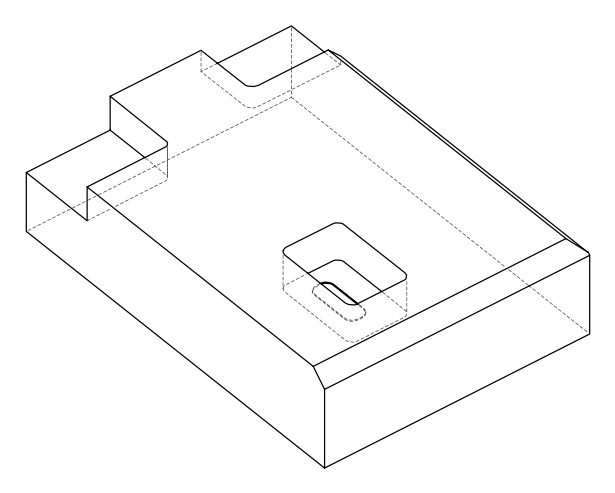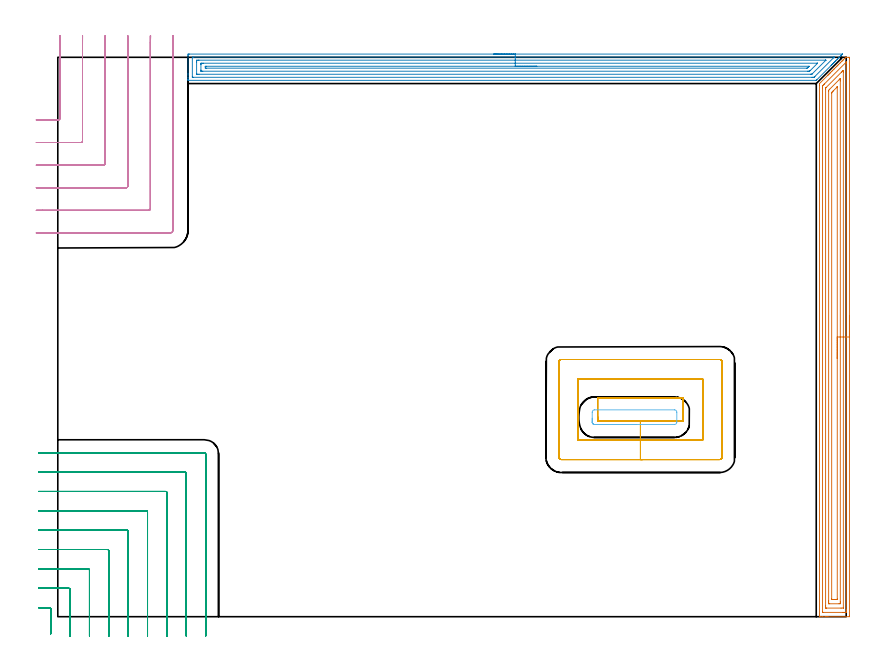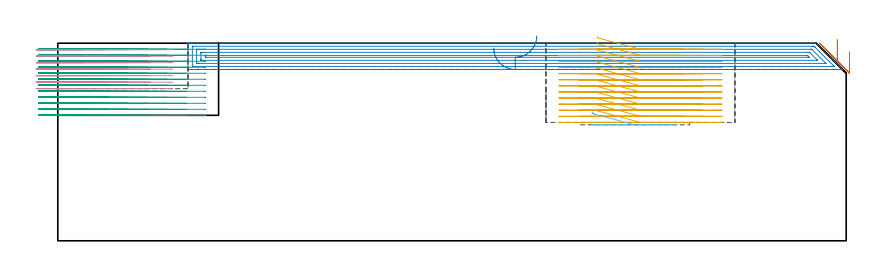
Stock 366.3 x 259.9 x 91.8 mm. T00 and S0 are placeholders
(PLAN: 6 operations, 3 tool changes, 69.8 min)
(1 AREA_MILL | FG_CHAMFER_SURFACE | UGT0205_001 | 10.5 min | 25106 mm3)
(2 AREA_MILL_1 | FG_CHAMFER_SURFACE_1 | UGT0205_001 | 12.13 min | 22519 mm3)
(3 MILL_CORNER_NOTCH_RECTANGULAR | CORNER_NOTCH_RECTANGULAR | NXT0201_011 | Follow Part, ap 3, ae 75% | 22.17 min | 205397 mm3)
(4 MILL_CORNER_NOTCH_RECTANGULAR_1 | CORNER_NOTCH_RECTANGULAR_1 | UGT0201_132 | Follow Part, ap 3.5, ae 75% | 9.59 min | 112308 mm3)
(5 MILL_RECTANGULAR_POCKET | POCKET_RECTANGULAR_STRAIGHT | NXT0201_011 | Follow Part, ap 3, ae 75% | 15.12 min | 187474 mm3)
(6 MILL_RECTANGULAR_POCKET_1 | POCKET_RECTANGULAR_STRAIGHT_1 | NXT0201_011 | Follow Part, ap 3, ae 75% | 0.28 min | 1013 mm3)
(TOOL UGT0205_001 | Chamfer Mill 20 x 3 x 45 deg. | D20 FL50 Z2)
(TOOL NXT0201_011 | ENDMILL 12mm [2P460-1200-NA 1630] | D12 FL38 Z6)
(TOOL UGT0201_132 | Carbide End Mill 14.0 | D14 FL30 Z4)
(OP 1 AREA_MILL)
G17 G21 G94 G90
T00 M6
G54
G17 G0 G90 X367.8 Y139.95 S1061 M3
G43 Z101.8 H0
Z87.9
G94 G1 Y139.912 Z87.028 F250.
Y139.798 Z86.163
Y139.609 Z85.312
Y139.347 Z84.48
Y139.013 Z83.674
Y138.61 Z82.9
Y138.141 Z82.164
Y137.61 Z81.472
Y137.021 Z80.829
Y136.378 Z80.239
Y135.686 Z79.708
Y134.95 Z79.24
Y134.176 Z78.837
Y133.37 Z78.503
Y132.538 Z78.241
Y131.686 Z78.052
Y130.822 Z77.938
Y129.95 Z77.9
Y0.6
X367.795 Y0.088 Z77.903
X367.792 Y0.01 Z77.906
X367.709 Y0. Z77.989
X357.783 Z87.911
X357.21 Z88.488
X356.907 Z88.79
X355.155 Z90.54
X354.161 Z91.538
X354.03 Y0.001 Z91.662
X353.991 Y0.002 Z91.701
X353.903 Y0.01 Z91.788
X353.9 Y0.154 Z91.8
Y246.811
X353.903 Y247.7 Z91.796
X353.905 Y247.703 Z91.795
X357.783 Y251.585 Z87.913
X357.916 Y251.717 Z87.781
X358.085 Y251.886 Z87.612
X358.221 Y252.023 Z87.474
X358.362 Y252.163 Z87.335
X358.516 Y252.317 Z87.182
X358.659 Y252.462 Z87.036
X358.809 Y252.609 Z86.889
X358.946 Y252.747 Z86.751
X359.098 Y252.9 Z86.597
X359.589 Y253.389 Z86.111
X359.85 Y253.65 Z85.849
X359.974 Y253.776 Z85.722
X360.32 Y254.12 Z85.38
X360.514 Y254.314 Z85.185
X360.741 Y254.542 Z84.957
X360.85 Y254.652 Z84.846
X361.288 Y255.088 Z84.411
X361.726 Y255.528 Z83.97
X362.033 Y255.833 Z83.666
X362.603 Y256.404 Z83.094
X362.815 Y256.615 Z82.885
X363.479 Y257.28 Z82.218
X363.647 Y257.447 Z82.053
X363.716 Y257.516 Z81.984
X364.355 Y258.156 Z81.342
X364.479 Y258.28 Z81.22
X364.608 Y258.408 Z81.092
X364.793 Y258.594 Z80.904
X364.904 Y258.705 Z80.793
X365.5 Y259.3 Z80.2
X365.669 Y259.471 Z80.028
X366.067 Y259.867 Z79.632
X366.095 Y259.895 Z79.604
X366.102 Y259.899 Z79.598
X366.107 Y259.9 Z79.592
X366.553 Z79.146
X367.422 Z78.273
X367.723 Y259.899 Z77.973
X367.791 Y259.897 Z77.905
X367.797 Y259.746 Z77.903
X367.8 Y259.553 Z77.9
Y129.95
X366.386 Z79.314
Y3.276
X366.385 Y2.548 Z79.315
X366.384 Y2.384 Z79.316
X366.379 Y2.029 Z79.321
X366.038 Y2.009 Z79.662
X365.669 Y2.003 Z80.031
X365.17 Y2. Z80.53
X364.793 Z80.907
X355.532 Z90.168
X355.375 Y2.003 Z90.325
X355.348 Y2.005 Z90.352
X355.325 Y2.009 Z90.375
X355.321 Y2.042 Z90.379
X355.317 Y2.219 Z90.383
X355.315 Y2.384 Z90.385
Y245.756
Y245.919
X355.32 Y246.642 Z90.38
X355.471 Y246.811 Z90.229
X355.75 Y247.097 Z89.95
X356.031 Y247.381 Z89.669
X356.19 Y247.541 Z89.51
X366.166 Y257.516 Z79.534
X366.232 Y257.58 Z79.468
X366.362 Y257.703 Z79.338
X366.375 Y257.714 Z79.325
X366.379 Y257.685 Z79.321
X366.383 Y257.516 Z79.317
X366.385 Y257.318 Z79.315
X366.386 Y129.95 Z79.314
X364.972 Z80.728
X364.971 Y4.168 Z80.729
X364.97 Y4.078 Z80.73
X364.968 Y4.033 Z80.732
X364.965 Y4.016 Z80.735
X364.952 Y4.007 Z80.748
X363.917 Y4. Z81.783
X357.071 Y4.001 Z88.629
X356.907 Y4.005 Z88.793
X356.748 Y4.01 Z88.952
X356.736 Y4.168 Z88.964
X356.733 Y4.346 Z88.967
X356.729 Y5.06 Z88.971
Y5.242
Y245.208
X356.73 Y245.391 Z88.97
X356.732 Y245.512 Z88.968
X356.735 Y245.605 Z88.965
X356.758 Y245.647 Z88.942
X356.907 Y245.805 Z88.793
X356.962 Y245.863 Z88.738
X364.155 Y253.055 Z81.545
X364.478 Y253.377 Z81.222
X364.793 Y253.687 Z80.907
X364.925 Y253.813 Z80.775
X364.965 Y253.791 Z80.735
X364.967 Y253.771 Z80.733
X364.971 Y253.055 Z80.729
Y252.874
X364.972 Y129.95 Z80.728
X363.557 Z82.143
Y6.845
X363.556 Y6.32 Z82.144
X363.554 Y6.143 Z82.146
X363.551 Y6.012 Z82.149
X362.994 Y6. Z82.706
X358.612 Z87.088
X358.247 Y6.007 Z87.453
X358.161 Y6.01 Z87.539
X358.15 Y6.062 Z87.55
X358.148 Y6.126 Z87.552
X358.144 Y6.477 Z87.556
X358.143 Y6.845 Z87.557
Y7.371
Y244.135
X358.145 Y244.398 Z87.555
X358.148 Y244.529 Z87.552
X358.15 Y244.589 Z87.55
X358.618 Y245.069 Z87.082
X363.036 Y249.487 Z82.664
X363.484 Y249.928 Z82.216
X363.516 Y249.956 Z82.184
X363.551 Y249.981 Z82.149
X363.553 Y249.939 Z82.147
X363.556 Y249.855 Z82.144
X363.557 Y249.487 Z82.143
Y248.961
Y129.95
X362.143 Z83.557
Y8.193
X362.141 Y8.085 Z83.559
X362.139 Y8.031 Z83.561
X362.137 Y8.012 Z83.563
X362.111 Y8.01 Z83.589
X361.903 Y8.003 Z83.797
X361.288 Y8. Z84.412
X361.029 Z84.671
X360.412 Z85.288
X360.153 Y8.001 Z85.547
X359.684 Y8.007 Z86.016
X359.575 Y8.01 Z86.125
X359.563 Y8.016 Z86.137
X359.561 Y8.035 Z86.139
X359.559 Y8.087 Z86.141
X359.557 Y8.191 Z86.143
Y243.243
X359.564 Y243.46 Z86.136
X359.571 Y243.561 Z86.129
X359.639 Y243.632 Z86.061
X359.833 Y243.832 Z85.867
X360.133 Y244.135 Z85.567
X360.274 Y244.276 Z85.426
X362.103 Y246.103 Z83.597
X362.118 Y246.116 Z83.582
X362.133 Y246.125 Z83.567
X362.136 Y246.126 Z83.564
X362.138 Y246.097 Z83.562
X362.143 Y245.941 Z83.557
Y129.95
Y129.078 Z83.595
Y128.213 Z83.709
Y127.362 Z83.898
Y126.53 Z84.16
Y125.724 Z84.494
Y124.95 Z84.897
Y124.214 Z85.365
Y123.522 Z85.896
Y122.879 Z86.486
Y122.29 Z87.129
Y121.758 Z87.821
Y121.29 Z88.557
Y120.887 Z89.331
Y120.553 Z90.137
Y120.291 Z90.969
Y120.102 Z91.82
Y119.988 Z92.685
Y119.95 Z93.557
G0 Z101.8
M5
M2
(OP 2 AREA_MILL_1)
G17 G21 G94 G90
T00 M6
G54
G17 G0 G90 X202.55 Y261.4 S1061 M3
G43 Z101.8 H0
Z89.6
G94 G1 X202.588 Z88.728 F250.
X202.702 Z87.864
X202.891 Z87.012
X203.153 Z86.18
X203.487 Z85.374
X203.89 Z84.6
X204.358 Z83.864
X204.89 Z83.172
X205.479 Z82.529
X206.122 Z81.94
X206.814 Z81.408
X207.55 Z80.94
X208.324 Z80.537
X209.13 Z80.203
X209.962 Z79.941
X210.813 Z79.752
X211.678 Z79.638
X212.55 Z79.6
X364.577 Y261.399 Z79.599
X364.583 Y261.395 Z79.603
X364.577 Y261.38 Z79.618
X364.506 Y261.306 Z79.693
X363.993 Y260.793 Z80.207
X363.767 Y260.565 Z80.431
X363.161 Y259.96 Z81.039
X363.088 Y259.887 Z81.112
X362.889 Y259.688 Z81.309
X362.328 Y259.127 Z81.872
X362.194 Y258.994 Z82.005
X362.012 Y258.81 Z82.186
X361.494 Y258.294 Z82.706
X361.301 Y258.1 Z82.898
X361.135 Y257.932 Z83.062
X360.972 Y257.771 Z83.227
X360.854 Y257.653 Z83.345
X360.696 Y257.494 Z83.501
X360.541 Y257.34 Z83.658
X360.408 Y257.207 Z83.791
X360.257 Y257.055 Z83.94
X360.11 Y256.909 Z84.089
X359.961 Y256.76 Z84.238
X359.818 Y256.616 Z84.379
X359.679 Y256.478 Z84.52
X359.514 Y256.313 Z84.685
X359.379 Y256.177 Z84.819
X359.248 Y256.047 Z84.951
X352.657 Y249.457 Z91.543
X352.417 Y249.219 Z91.779
X352.394 Y249.206 Z91.792
X352.367 Y249.2 Z91.8
X60.672
X60.51 Y249.202 Z91.788
X60.503 Y249.35 Z91.643
X60.5 Y249.505 Z91.494
Y249.798 Z91.201
Y250.474 Z90.521
Y251.689 Z89.308
Y252.229 Z88.766
Y260.734 Z80.263
X60.504 Y261.004 Z79.994
X60.51 Y261.392 Z79.605
X60.72 Y261.396 Z79.602
X61.119 Y261.4 Z79.6
X212.55
Y259.986 Z81.014
X360.551 Y259.985 Z81.015
X360.661 Y259.983 Z81.017
X360.714 Y259.98 Z81.02
X360.718 Y259.978 Z81.022
Y259.975 Z81.025
X360.643 Y259.895 Z81.105
X360.508 Y259.757 Z81.243
X360.408 Y259.657 Z81.343
X351.79 Y251.04 Z89.96
X351.474 Y250.725 Z90.275
X351.384 Y250.642 Z90.358
X351.36 Y250.622 Z90.378
X351.325 Y250.62 Z90.38
X350.58 Y250.615 Z90.385
X350.437 Y250.614 Z90.386
X62.905 Y250.615 Z90.385
X62.76 Y250.616 Z90.384
X62.55 Y250.621 Z90.379
X62.509 Y250.625 Z90.375
X62.505 Y250.654 Z90.346
X62.503 Y250.686 Z90.314
X62.5 Y250.871 Z90.129
X62.501 Y259.78 Z81.22
X62.505 Y259.886 Z81.114
X62.51 Y259.956 Z81.044
X62.515 Y259.979 Z81.021
X63.049 Y259.985 Z81.015
X212.55 Y259.986 Z81.014
Y258.572 Z82.428
X356.63 Y258.571 Z82.429
X356.703 Y258.57 Z82.43
X356.834 Y258.566 Z82.434
X356.851 Y258.565 Z82.435
X356.844 Y258.551 Z82.449
X356.834 Y258.535 Z82.465
X356.752 Y258.452 Z82.548
X356.672 Y258.371 Z82.629
X350.529 Y252.229 Z88.771
X350.357 Y252.066 Z88.934
X350.327 Y252.038 Z88.962
X350.23 Y252.034 Z88.966
X350.095 Y252.031 Z88.969
X349.89 Y252.029 Z88.971
X349.687
X65.586
X64.892 Y252.032 Z88.968
X64.692 Y252.036 Z88.964
X64.51 Y252.046 Z88.954
X64.505 Y252.229 Z88.771
X64.501 Y252.416 Z88.584
X64.5 Y257.682 Z83.318
X64.505 Y258.371 Z82.629
X64.507 Y258.553 Z82.447
X64.692 Y258.564 Z82.436
X65.383 Y258.57 Z82.43
X65.586 Y258.571 Z82.429
X212.55 Y258.572 Z82.428
Y257.157 Z83.843
X352.71
X352.871 Y257.155 Z83.845
X352.968 Y257.152 Z83.848
X352.987 Y257.15 Z83.85
X352.985 Y257.145 Z83.855
X352.962 Y257.116 Z83.884
X352.925 Y257.075 Z83.925
X349.687 Y253.836 Z87.164
X349.313 Y253.473 Z87.527
X349.272 Y253.45 Z87.55
X349.206 Y253.447 Z87.553
X349.069 Y253.445 Z87.555
X348.793 Y253.443 Z87.557
X348.451
X67.372
X67.029 Y253.444 Z87.556
X66.641 Y253.448 Z87.552
X66.569 Y253.45 Z87.55
X66.51 Y253.46 Z87.54
X66.507 Y253.557 Z87.443
X66.5 Y253.963 Z87.037
Y256.596 Z84.404
Y256.616 Z84.384
X66.507 Y257.045 Z83.955
X66.51 Y257.145 Z83.855
X66.638 Y257.15 Z83.85
X66.825 Y257.154 Z83.846
X67.372 Y257.157 Z83.843
X67.715
X212.55
Y255.743 Z85.257
X348.789
X349.128 Y255.739 Z85.261
X348.966 Y255.57 Z85.43
X348.793 Y255.393 Z85.607
X348.523 Y255.127 Z85.873
X348.251 Y254.861 Z86.139
X347.904 Y254.857 Z86.143
X69.164
X68.51 Y254.861 Z86.139
X68.505 Y255.504 Z85.496
X68.51 Y255.739 Z85.261
X69.155 Y255.743 Z85.257
X212.55
X213.422 Z85.295
X214.286 Z85.409
X215.138 Z85.598
X215.97 Z85.86
X216.776 Z86.194
X217.55 Z86.597
X218.286 Z87.065
X218.978 Z87.596
X219.621 Z88.186
X220.21 Z88.829
X220.741 Z89.521
X221.21 Z90.257
X221.613 Z91.031
X221.947 Z91.837
X222.209 Z92.669
X222.398 Z93.52
X222.512 Z94.385
X222.55 Z95.257
G0 Z101.8
M5
M2
(OP 3 MILL_CORNER_NOTCH_RECTANGULAR)
G17 G21 G94 G90
T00 M6
G54
G17 G0 G90 X-3.3 Y-8.011 S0 M3
G43 Z101.8 H1
Z89.008
G94 G1 Y-5.011 F250.
Y3.605 F500.
G3 X-3.895 Y4.2 R0.6
G1 X-6.
X-9. F250.
G0 Z101.8
X5.7 Y-9.
Z89.008
G1 Y-6.
Y12.605 F500.
G3 X5.105 Y13.2 R0.6
G1 X-6.
X-9. F250.
G0 Z101.8
X14.7 Y-9.
Z89.008
G1 Y-6.
Y21.605 F500.
G3 X14.105 Y22.2 R0.6
G1 X-6.
X-9. F250.
G0 Z101.8
X23.7 Y-9.
Z89.008
G1 Y-6.
Y30.604 F500.
G3 X23.104 Y31.2 R0.6
G1 X-6.
X-9. F250.
G0 Z101.8
X32.7 Y-9.
Z89.008
G1 Y-6.
Y39.604 F500.
G3 X32.104 Y40.2 R0.6
G1 X-6.
X-9. F250.
G0 Z101.8
X41.7 Y-9.
Z89.008
G1 Y-6.
Y48.604 F500.
G3 X41.104 Y49.2 R0.6
G1 X-6.
X-9. F250.
G0 Z101.8
X50.7 Y-9.
Z89.008
G1 Y-6.
Y57.604 F500.
G3 X50.104 Y58.2 R0.6
G1 X-6.
X-9. F250.
G0 Z101.8
X59.7 Y-9.
Z89.008
G1 Y-6.
Y66.604 F500.
G3 X59.104 Y67.2 R0.6
G1 X-6.
X-9. F250.
G0 Z101.8
X68.7 Y-9.
Z89.008
G1 Y-6.
Y75.603 F500.
G3 X68.103 Y76.2 R0.6
G1 X-6.
X-9. F250.
G0 Z101.8
X-3.3 Y-8.011
Z86.217
G1 Y-5.011
Y3.605 F500.
G3 X-3.895 Y4.2 R0.6
G1 X-6.
X-9. F250.
G0 Z101.8
X5.7 Y-9.
Z86.217
G1 Y-6.
Y12.605 F500.
G3 X5.105 Y13.2 R0.6
G1 X-6.
X-9. F250.
G0 Z101.8
X14.7 Y-9.
Z86.217
G1 Y-6.
Y21.605 F500.
G3 X14.105 Y22.2 R0.6
G1 X-6.
X-9. F250.
G0 Z101.8
X23.7 Y-9.
Z86.217
G1 Y-6.
Y30.604 F500.
G3 X23.104 Y31.2 R0.6
G1 X-6.
X-9. F250.
G0 Z101.8
X32.7 Y-9.
Z86.217
G1 Y-6.
Y39.604 F500.
G3 X32.104 Y40.2 R0.6
G1 X-6.
X-9. F250.
G0 Z101.8
X41.7 Y-9.
Z86.217
G1 Y-6.
Y48.604 F500.
G3 X41.104 Y49.2 R0.6
G1 X-6.
X-9. F250.
G0 Z101.8
X50.7 Y-9.
Z86.217
G1 Y-6.
Y57.604 F500.
G3 X50.104 Y58.2 R0.6
G1 X-6.
X-9. F250.
G0 Z101.8
X59.7 Y-9.
Z86.217
G1 Y-6.
Y66.604 F500.
G3 X59.104 Y67.2 R0.6
G1 X-6.
X-9. F250.
G0 Z101.8
X68.7 Y-9.
Z86.217
G1 Y-6.
Y75.603 F500.
G3 X68.103 Y76.2 R0.6
G1 X-6.
X-9. F250.
G0 Z101.8
X-3.3 Y-8.011
Z83.425
G1 Y-5.011
Y3.605 F500.
G3 X-3.895 Y4.2 R0.6
G1 X-6.
X-9. F250.
G0 Z101.8
X5.7 Y-9.
Z83.425
G1 Y-6.
Y12.605 F500.
G3 X5.105 Y13.2 R0.6
G1 X-6.
X-9. F250.
G0 Z101.8
X14.7 Y-9.
Z83.425
G1 Y-6.
Y21.605 F500.
G3 X14.105 Y22.2 R0.6
G1 X-6.
X-9. F250.
G0 Z101.8
X23.7 Y-9.
Z83.425
G1 Y-6.
Y30.604 F500.
G3 X23.104 Y31.2 R0.6
G1 X-6.
X-9. F250.
G0 Z101.8
X32.7 Y-9.
Z83.425
G1 Y-6.
Y39.604 F500.
G3 X32.104 Y40.2 R0.6
G1 X-6.
X-9. F250.
G0 Z101.8
X41.7 Y-9.
Z83.425
G1 Y-6.
Y48.604 F500.
G3 X41.104 Y49.2 R0.6
G1 X-6.
X-9. F250.
G0 Z101.8
X50.7 Y-9.
Z83.425
G1 Y-6.
Y57.604 F500.
G3 X50.104 Y58.2 R0.6
G1 X-6.
X-9. F250.
G0 Z101.8
X59.7 Y-9.
Z83.425
G1 Y-6.
Y66.604 F500.
G3 X59.104 Y67.2 R0.6
G1 X-6.
X-9. F250.
G0 Z101.8
X68.7 Y-9.
Z83.425
G1 Y-6.
Y75.603 F500.
G3 X68.103 Y76.2 R0.6
G1 X-6.
X-9. F250.
G0 Z101.8
X-3.3 Y-8.011
Z80.633
G1 Y-5.011
Y3.605 F500.
G3 X-3.895 Y4.2 R0.6
G1 X-6.
X-9. F250.
G0 Z101.8
X5.7 Y-9.
Z80.633
G1 Y-6.
Y12.605 F500.
G3 X5.105 Y13.2 R0.6
G1 X-6.
X-9. F250.
G0 Z101.8
X14.7 Y-9.
Z80.633
G1 Y-6.
Y21.605 F500.
G3 X14.105 Y22.2 R0.6
G1 X-6.
X-9. F250.
G0 Z101.8
X23.7 Y-9.
Z80.633
G1 Y-6.
Y30.604 F500.
G3 X23.104 Y31.2 R0.6
G1 X-6.
X-9. F250.
G0 Z101.8
X32.7 Y-9.
Z80.633
G1 Y-6.
Y39.604 F500.
G3 X32.104 Y40.2 R0.6
G1 X-6.
X-9. F250.
G0 Z101.8
X41.7 Y-9.
Z80.633
G1 Y-6.
Y48.604 F500.
G3 X41.104 Y49.2 R0.6
G1 X-6.
X-9. F250.
G0 Z101.8
X50.7 Y-9.
Z80.633
G1 Y-6.
Y57.604 F500.
G3 X50.104 Y58.2 R0.6
G1 X-6.
X-9. F250.
G0 Z101.8
X59.7 Y-9.
Z80.633
G1 Y-6.
Y66.604 F500.
G3 X59.104 Y67.2 R0.6
G1 X-6.
X-9. F250.
G0 Z101.8
X68.7 Y-9.
Z80.633
G1 Y-6.
Y75.603 F500.
G3 X68.103 Y76.2 R0.6
G1 X-6.
X-9. F250.
G0 Z101.8
X-3.3 Y-8.011
Z77.842
G1 Y-5.011
Y3.605 F500.
G3 X-3.895 Y4.2 R0.6
G1 X-6.
X-9. F250.
G0 Z101.8
X5.7 Y-9.
Z77.842
G1 Y-6.
Y12.605 F500.
G3 X5.105 Y13.2 R0.6
G1 X-6.
X-9. F250.
G0 Z101.8
X14.7 Y-9.
Z77.842
G1 Y-6.
Y21.605 F500.
G3 X14.105 Y22.2 R0.6
G1 X-6.
X-9. F250.
G0 Z101.8
X23.7 Y-9.
Z77.842
G1 Y-6.
Y30.604 F500.
G3 X23.104 Y31.2 R0.6
G1 X-6.
X-9. F250.
G0 Z101.8
X32.7 Y-9.
Z77.842
G1 Y-6.
Y39.604 F500.
G3 X32.104 Y40.2 R0.6
G1 X-6.
X-9. F250.
G0 Z101.8
X41.7 Y-9.
Z77.842
G1 Y-6.
Y48.604 F500.
G3 X41.104 Y49.2 R0.6
G1 X-6.
X-9. F250.
G0 Z101.8
X50.7 Y-9.
Z77.842
G1 Y-6.
Y57.604 F500.
G3 X50.104 Y58.2 R0.6
G1 X-6.
X-9. F250.
G0 Z101.8
X59.7 Y-9.
Z77.842
G1 Y-6.
Y66.604 F500.
G3 X59.104 Y67.2 R0.6
G1 X-6.
X-9. F250.
G0 Z101.8
X68.7 Y-9.
Z77.842
G1 Y-6.
Y75.603 F500.
G3 X68.103 Y76.2 R0.6
G1 X-6.
X-9. F250.
G0 Z101.8
X-3.3 Y-8.011
Z75.05
G1 Y-5.011
Y3.605 F500.
G3 X-3.895 Y4.2 R0.6
G1 X-6.
X-9. F250.
G0 Z101.8
X5.7 Y-9.
Z75.05
G1 Y-6.
Y12.605 F500.
G3 X5.105 Y13.2 R0.6
G1 X-6.
X-9. F250.
G0 Z101.8
X14.7 Y-9.
Z75.05
G1 Y-6.
Y21.605 F500.
G3 X14.105 Y22.2 R0.6
G1 X-6.
X-9. F250.
G0 Z101.8
X23.7 Y-9.
Z75.05
G1 Y-6.
Y30.604 F500.
G3 X23.104 Y31.2 R0.6
G1 X-6.
X-9. F250.
G0 Z101.8
X32.7 Y-9.
Z75.05
G1 Y-6.
Y39.604 F500.
G3 X32.104 Y40.2 R0.6
G1 X-6.
X-9. F250.
G0 Z101.8
X41.7 Y-9.
Z75.05
G1 Y-6.
Y48.604 F500.
G3 X41.104 Y49.2 R0.6
G1 X-6.
X-9. F250.
G0 Z101.8
X50.7 Y-9.
Z75.05
G1 Y-6.
Y57.604 F500.
G3 X50.104 Y58.2 R0.6
G1 X-6.
X-9. F250.
G0 Z101.8
X59.7 Y-9.
Z75.05
G1 Y-6.
Y66.604 F500.
G3 X59.104 Y67.2 R0.6
G1 X-6.
X-9. F250.
G0 Z101.8
X68.7 Y-9.
Z75.05
G1 Y-6.
Y75.603 F500.
G3 X68.103 Y76.2 R0.6
G1 X-6.
X-9. F250.
G0 Z101.8
X-3.3 Y-8.011
Z72.258
G1 Y-5.011
Y3.605 F500.
G3 X-3.895 Y4.2 R0.6
G1 X-6.
X-9. F250.
G0 Z101.8
X5.7 Y-9.
Z72.258
G1 Y-6.
Y12.605 F500.
G3 X5.105 Y13.2 R0.6
G1 X-6.
X-9. F250.
G0 Z101.8
X14.7 Y-9.
Z72.258
G1 Y-6.
Y21.605 F500.
G3 X14.105 Y22.2 R0.6
G1 X-6.
X-9. F250.
G0 Z101.8
X23.7 Y-9.
Z72.258
G1 Y-6.
Y30.604 F500.
G3 X23.104 Y31.2 R0.6
G1 X-6.
X-9. F250.
G0 Z101.8
X32.7 Y-9.
Z72.258
G1 Y-6.
Y39.604 F500.
G3 X32.104 Y40.2 R0.6
G1 X-6.
X-9. F250.
G0 Z101.8
X41.7 Y-9.
Z72.258
G1 Y-6.
Y48.604 F500.
G3 X41.104 Y49.2 R0.6
G1 X-6.
X-9. F250.
G0 Z101.8
X50.7 Y-9.
Z72.258
G1 Y-6.
Y57.604 F500.
G3 X50.104 Y58.2 R0.6
G1 X-6.
X-9. F250.
G0 Z101.8
X59.7 Y-9.
Z72.258
G1 Y-6.
Y66.604 F500.
G3 X59.104 Y67.2 R0.6
G1 X-6.
X-9. F250.
G0 Z101.8
X68.7 Y-9.
Z72.258
G1 Y-6.
Y75.603 F500.
G3 X68.103 Y76.2 R0.6
G1 X-6.
X-9. F250.
G0 Z101.8
X-3.3 Y-8.011
Z69.467
G1 Y-5.011
Y3.605 F500.
G3 X-3.895 Y4.2 R0.6
G1 X-6.
X-9. F250.
G0 Z101.8
X5.7 Y-9.
Z69.467
G1 Y-6.
Y12.605 F500.
G3 X5.105 Y13.2 R0.6
G1 X-6.
X-9. F250.
G0 Z101.8
X14.7 Y-9.
Z69.467
G1 Y-6.
Y21.605 F500.
G3 X14.105 Y22.2 R0.6
G1 X-6.
X-9. F250.
G0 Z101.8
X23.7 Y-9.
Z69.467
G1 Y-6.
Y30.604 F500.
G3 X23.104 Y31.2 R0.6
G1 X-6.
X-9. F250.
G0 Z101.8
X32.7 Y-9.
Z69.467
G1 Y-6.
Y39.604 F500.
G3 X32.104 Y40.2 R0.6
G1 X-6.
X-9. F250.
G0 Z101.8
X41.7 Y-9.
Z69.467
G1 Y-6.
Y48.604 F500.
G3 X41.104 Y49.2 R0.6
G1 X-6.
X-9. F250.
G0 Z101.8
X50.7 Y-9.
Z69.467
G1 Y-6.
Y57.604 F500.
G3 X50.104 Y58.2 R0.6
G1 X-6.
X-9. F250.
G0 Z101.8
X59.7 Y-9.
Z69.467
G1 Y-6.
Y66.604 F500.
G3 X59.104 Y67.2 R0.6
G1 X-6.
X-9. F250.
G0 Z101.8
X68.7 Y-9.
Z69.467
G1 Y-6.
Y75.603 F500.
G3 X68.103 Y76.2 R0.6
G1 X-6.
X-9. F250.
G0 Z101.8
X-3.3 Y-8.011
Z66.675
G1 Y-5.011
Y3.605 F500.
G3 X-3.895 Y4.2 R0.6
G1 X-6.
X-9. F250.
G0 Z101.8
X5.7 Y-9.
Z66.675
G1 Y-6.
Y12.605 F500.
G3 X5.105 Y13.2 R0.6
G1 X-6.
X-9. F250.
G0 Z101.8
X14.7 Y-9.
Z66.675
G1 Y-6.
Y21.605 F500.
G3 X14.105 Y22.2 R0.6
G1 X-6.
X-9. F250.
G0 Z101.8
X23.7 Y-9.
Z66.675
G1 Y-6.
Y30.604 F500.
G3 X23.104 Y31.2 R0.6
G1 X-6.
X-9. F250.
G0 Z101.8
X32.7 Y-9.
Z66.675
G1 Y-6.
Y39.604 F500.
G3 X32.104 Y40.2 R0.6
G1 X-6.
X-9. F250.
G0 Z101.8
X41.7 Y-9.
Z66.675
G1 Y-6.
Y48.604 F500.
G3 X41.104 Y49.2 R0.6
G1 X-6.
X-9. F250.
G0 Z101.8
X50.7 Y-9.
Z66.675
G1 Y-6.
Y57.604 F500.
G3 X50.104 Y58.2 R0.6
G1 X-6.
X-9. F250.
G0 Z101.8
X59.7 Y-9.
Z66.675
G1 Y-6.
Y66.604 F500.
G3 X59.104 Y67.2 R0.6
G1 X-6.
X-9. F250.
G0 Z101.8
X68.7 Y-9.
Z66.675
G1 Y-6.
Y75.603 F500.
G3 X68.103 Y76.2 R0.6
G1 X-6.
X-9. F250.
G0 Z101.8
X-3.3 Y-8.011
Z63.883
G1 Y-5.011
Y3.605 F500.
G3 X-3.895 Y4.2 R0.6
G1 X-6.
X-9. F250.
G0 Z101.8
X5.7 Y-9.
Z63.883
G1 Y-6.
Y12.605 F500.
G3 X5.105 Y13.2 R0.6
G1 X-6.
X-9. F250.
G0 Z101.8
X14.7 Y-9.
Z63.883
G1 Y-6.
Y21.605 F500.
G3 X14.105 Y22.2 R0.6
G1 X-6.
X-9. F250.
G0 Z101.8
X23.7 Y-9.
Z63.883
G1 Y-6.
Y30.604 F500.
G3 X23.104 Y31.2 R0.6
G1 X-6.
X-9. F250.
G0 Z101.8
X32.7 Y-9.
Z63.883
G1 Y-6.
Y39.604 F500.
G3 X32.104 Y40.2 R0.6
G1 X-6.
X-9. F250.
G0 Z101.8
X41.7 Y-9.
Z63.883
G1 Y-6.
Y48.604 F500.
G3 X41.104 Y49.2 R0.6
G1 X-6.
X-9. F250.
G0 Z101.8
X50.7 Y-9.
Z63.883
G1 Y-6.
Y57.604 F500.
G3 X50.104 Y58.2 R0.6
G1 X-6.
X-9. F250.
G0 Z101.8
X59.7 Y-9.
Z63.883
G1 Y-6.
Y66.604 F500.
G3 X59.104 Y67.2 R0.6
G1 X-6.
X-9. F250.
G0 Z101.8
X68.7 Y-9.
Z63.883
G1 Y-6.
Y75.603 F500.
G3 X68.103 Y76.2 R0.6
G1 X-6.
X-9. F250.
G0 Z101.8
X-3.3 Y-8.011
Z61.092
G1 Y-5.011
Y3.605 F500.
G3 X-3.895 Y4.2 R0.6
G1 X-6.
X-9. F250.
G0 Z101.8
X5.7 Y-9.
Z61.092
G1 Y-6.
Y12.605 F500.
G3 X5.105 Y13.2 R0.6
G1 X-6.
X-9. F250.
G0 Z101.8
X14.7 Y-9.
Z61.092
G1 Y-6.
Y21.605 F500.
G3 X14.105 Y22.2 R0.6
G1 X-6.
X-9. F250.
G0 Z101.8
X23.7 Y-9.
Z61.092
G1 Y-6.
Y30.604 F500.
G3 X23.104 Y31.2 R0.6
G1 X-6.
X-9. F250.
G0 Z101.8
X32.7 Y-9.
Z61.092
G1 Y-6.
Y39.604 F500.
G3 X32.104 Y40.2 R0.6
G1 X-6.
X-9. F250.
G0 Z101.8
X41.7 Y-9.
Z61.092
G1 Y-6.
Y48.604 F500.
G3 X41.104 Y49.2 R0.6
G1 X-6.
X-9. F250.
G0 Z101.8
X50.7 Y-9.
Z61.092
G1 Y-6.
Y57.604 F500.
G3 X50.104 Y58.2 R0.6
G1 X-6.
X-9. F250.
G0 Z101.8
X59.7 Y-9.
Z61.092
G1 Y-6.
Y66.604 F500.
G3 X59.104 Y67.2 R0.6
G1 X-6.
X-9. F250.
G0 Z101.8
X68.7 Y-9.
Z61.092
G1 Y-6.
Y75.603 F500.
G3 X68.103 Y76.2 R0.6
G1 X-6.
X-9. F250.
G0 Z101.8
X-3.3 Y-8.011
Z58.3
G1 Y-5.011
Y3.605 F500.
G3 X-3.895 Y4.2 R0.6
G1 X-6.
X-9. F250.
G0 Z101.8
X5.7 Y-9.
Z58.3
G1 Y-6.
Y12.605 F500.
G3 X5.105 Y13.2 R0.6
G1 X-6.
X-9. F250.
G0 Z101.8
X14.7 Y-9.
Z58.3
G1 Y-6.
Y21.605 F500.
G3 X14.105 Y22.2 R0.6
G1 X-6.
X-9. F250.
G0 Z101.8
X23.7 Y-9.
Z58.3
G1 Y-6.
Y30.604 F500.
G3 X23.104 Y31.2 R0.6
G1 X-6.
X-9. F250.
G0 Z101.8
X32.7 Y-9.
Z58.3
G1 Y-6.
Y39.604 F500.
G3 X32.104 Y40.2 R0.6
G1 X-6.
X-9. F250.
G0 Z101.8
X41.7 Y-9.
Z58.3
G1 Y-6.
Y48.604 F500.
G3 X41.104 Y49.2 R0.6
G1 X-6.
X-9. F250.
G0 Z101.8
X50.7 Y-9.
Z58.3
G1 Y-6.
Y57.604 F500.
G3 X50.104 Y58.2 R0.6
G1 X-6.
X-9. F250.
G0 Z101.8
X59.7 Y-9.
Z58.3
G1 Y-6.
Y66.604 F500.
G3 X59.104 Y67.2 R0.6
G1 X-6.
X-9. F250.
G0 Z101.8
X68.7 Y-9.
Z58.3
G1 Y-6.
Y75.603 F500.
G3 X68.103 Y76.2 R0.6
G1 X-6.
X-9. F250.
G0 Z101.8
M5
M2
(OP 4 MILL_CORNER_NOTCH_RECTANGULAR_1)
G17 G21 G94 G90
T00 M6
G54
G17 G0 G90 X-10. Y230.8 S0 M3
G43 Z101.8 H0
Z88.786
G94 G1 X-7. F250.
X0.305 F500.
G3 X1. Y231.495 R0.7
G1 Y266.234
G2 X1.004 Y266.9 R52.5
G1 X1.042 Y269.9 F250.
G0 Z101.8
X-10. Y220.3
Z88.786
G1 X-7.
X10.805 F500.
G3 X11.5 Y220.995 R0.7
G1 Y266.234
G2 X11.505 Y266.9 R42.
G1 X11.553 Y269.9 F250.
G0 Z101.8
X-10. Y209.8
Z88.786
G1 X-7.
X21.304 F500.
G3 X22. Y210.496 R0.7
G1 Y266.234
G2 X22.007 Y266.9 R31.5
G1 X22.07 Y269.899 F250.
G0 Z101.8
X-10. Y199.3
Z88.786
G1 X-7.
X31.804 F500.
G3 X32.5 Y199.996 R0.7
G1 Y266.234
G2 X32.511 Y266.9 R21.
G1 X32.606 Y269.898 F250.
G0 Z101.8
X-10. Y188.8
Z88.786
G1 X-7.
X42.304 F500.
G3 X43. Y189.496 R0.7
G1 Y266.234
G2 X43.021 Y266.9 R10.5
G1 X43.211 Y269.894 F250.
G0 Z101.8
X-10. Y178.3
Z88.786
G1 X-7.
X52.2 F500.
G3 X53.5 Y179.6 R1.3
G1 Y266.234
Y269.234 F250.
G0 Z101.8
X-10. Y230.8
Z85.771
G1 X-7.
X0.305 F500.
G3 X1. Y231.495 R0.7
G1 Y266.9
X1.001 Y269.9 F250.
G0 Z101.8
X-10. Y220.3
Z85.771
G1 X-7.
X10.805 F500.
G3 X11.5 Y220.995 R0.7
G1 Y231.495
Y266.9
X11.501 Y269.9 F250.
G0 Z101.8
X-10. Y209.8
Z85.771
G1 X-7.
X21.304 F500.
G3 X22. Y210.496 R0.7
G1 Y220.995
Y266.9
X22.002 Y269.9 F250.
G0 Z101.8
X-10. Y199.3
Z85.771
G1 X-7.
X31.804 F500.
G3 X32.5 Y199.996 R0.7
G1 Y210.496
Y266.9
X32.503 Y269.9 F250.
G0 Z101.8
X-10. Y188.8
Z85.771
G1 X-7.
X42.304 F500.
G3 X43. Y189.496 R0.7
G1 Y199.996
Y266.9
X43.006 Y269.9 F250.
G0 Z101.8
X-10. Y178.3
Z85.771
G1 X-7.
X52.2 F500.
G3 X53.5 Y179.6 R1.3
G1 Y266.879
Y269.879 F250.
G0 Z101.8
X-10. Y230.8
Z82.757
G1 X-7.
X0.305 F500.
G3 X1. Y231.495 R0.7
G1 Y266.9
Y269.9 F250.
G0 Z101.8
X-10. Y220.3
Z82.757
G1 X-7.
X10.805 F500.
G3 X11.5 Y220.995 R0.7
G1 Y266.9
Y269.9 F250.
G0 Z101.8
X-10. Y209.8
Z82.757
G1 X-7.
X21.304 F500.
G3 X22. Y210.496 R0.7
G1 Y266.9
Y269.9 F250.
G0 Z101.8
X-10. Y199.3
Z82.757
G1 X-7.
X31.804 F500.
G3 X32.5 Y199.996 R0.7
G1 Y266.9
Y269.9 F250.
G0 Z101.8
X-10. Y188.8
Z82.757
G1 X-7.
X42.304 F500.
G3 X43. Y189.496 R0.7
G1 Y266.9
Y269.9 F250.
G0 Z101.8
X-10. Y178.3
Z82.757
G1 X-7.
X52.2 F500.
G3 X53.5 Y179.6 R1.3
G1 Y266.9
Y269.9 F250.
G0 Z101.8
X-10. Y230.8
Z79.743
G1 X-7.
X0.305 F500.
G3 X1. Y231.495 R0.7
G1 Y266.9
Y269.9 F250.
G0 Z101.8
X-10. Y220.3
Z79.743
G1 X-7.
X10.805 F500.
G3 X11.5 Y220.995 R0.7
G1 Y266.9
Y269.9 F250.
G0 Z101.8
X-10. Y209.8
Z79.743
G1 X-7.
X21.304 F500.
G3 X22. Y210.496 R0.7
G1 Y266.9
Y269.9 F250.
G0 Z101.8
X-10. Y199.3
Z79.743
G1 X-7.
X31.804 F500.
G3 X32.5 Y199.996 R0.7
G1 Y266.9
Y269.9 F250.
G0 Z101.8
X-10. Y188.8
Z79.743
G1 X-7.
X42.304 F500.
G3 X43. Y189.496 R0.7
G1 Y266.9
Y269.9 F250.
G0 Z101.8
X-10. Y178.3
Z79.743
G1 X-7.
X52.2 F500.
G3 X53.5 Y179.6 R1.3
G1 Y266.9
Y269.9 F250.
G0 Z101.8
X-10. Y230.8
Z76.729
G1 X-7.
X0.305 F500.
G3 X1. Y231.495 R0.7
G1 Y266.9
Y269.9 F250.
G0 Z101.8
X-10. Y220.3
Z76.729
G1 X-7.
X10.805 F500.
G3 X11.5 Y220.995 R0.7
G1 Y266.9
Y269.9 F250.
G0 Z101.8
X-10. Y209.8
Z76.729
G1 X-7.
X21.304 F500.
G3 X22. Y210.496 R0.7
G1 Y266.9
Y269.9 F250.
G0 Z101.8
X-10. Y199.3
Z76.729
G1 X-7.
X31.804 F500.
G3 X32.5 Y199.996 R0.7
G1 Y266.9
Y269.9 F250.
G0 Z101.8
X-10. Y188.8
Z76.729
G1 X-7.
X42.304 F500.
G3 X43. Y189.496 R0.7
G1 Y266.9
Y269.9 F250.
G0 Z101.8
X-10. Y178.3
Z76.729
G1 X-7.
X52.2 F500.
G3 X53.5 Y179.6 R1.3
G1 Y266.9
Y269.9 F250.
G0 Z101.8
X-10. Y230.8
Z73.714
G1 X-7.
X0.305 F500.
G3 X1. Y231.495 R0.7
G1 Y266.9
Y269.9 F250.
G0 Z101.8
X-10. Y220.3
Z73.714
G1 X-7.
X10.805 F500.
G3 X11.5 Y220.995 R0.7
G1 Y266.9
Y269.9 F250.
G0 Z101.8
X-10. Y209.8
Z73.714
G1 X-7.
X21.304 F500.
G3 X22. Y210.496 R0.7
G1 Y266.9
Y269.9 F250.
G0 Z101.8
X-10. Y199.3
Z73.714
G1 X-7.
X31.804 F500.
G3 X32.5 Y199.996 R0.7
G1 Y266.9
Y269.9 F250.
G0 Z101.8
X-10. Y188.8
Z73.714
G1 X-7.
X42.304 F500.
G3 X43. Y189.496 R0.7
G1 Y266.9
Y269.9 F250.
G0 Z101.8
X-10. Y178.3
Z73.714
G1 X-7.
X52.2 F500.
G3 X53.5 Y179.6 R1.3
G1 Y266.9
Y269.9 F250.
G0 Z101.8
X-10. Y230.8
Z70.7
G1 X-7.
X0.305 F500.
G3 X1. Y231.495 R0.7
G1 Y266.9
Y269.9 F250.
G0 Z101.8
X-10. Y220.3
Z70.7
G1 X-7.
X10.805 F500.
G3 X11.5 Y220.995 R0.7
G1 Y266.9
Y269.9 F250.
G0 Z101.8
X-10. Y209.8
Z70.7
G1 X-7.
X21.304 F500.
G3 X22. Y210.496 R0.7
G1 Y266.9
Y269.9 F250.
G0 Z101.8
X-10. Y199.3
Z70.7
G1 X-7.
X31.804 F500.
G3 X32.5 Y199.996 R0.7
G1 Y266.9
Y269.9 F250.
G0 Z101.8
X-10. Y188.8
Z70.7
G1 X-7.
X42.304 F500.
G3 X43. Y189.496 R0.7
G1 Y266.9
Y269.9 F250.
G0 Z101.8
X-10. Y178.3
Z70.7
G1 X-7.
X52.2 F500.
G3 X53.5 Y179.6 R1.3
G1 Y266.9
Y269.9 F250.
G0 Z101.8
M5
M2
(OP 5 MILL_RECTANGULAR_POCKET)
G17 G21 G94 G90
T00 M6
G54
G17 G0 G90 X250.8 Y92.861 S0 M3
G43 Z101.8 H1
Z94.8
G94 G1 Y91. Z94.301 F250.
X270.7 Z88.969
X290.6 F500.
Y101.5
X250.8
Y91.
X270.7
Y82.
X299.6
Y110.5
X241.8
Y82.
X270.7
Y73.
X307.5
G3 X308.6 Y74.1 R1.1
G1 Y118.4
G3 X307.5 Y119.5 R1.1
G1 X233.9
G3 X232.8 Y118.4 R1.1
G1 Y74.1
G3 X233.9 Y73. R1.1
G1 X270.7
X271.7
G0 X250.8 Y92.861 Z91.969
G1 Y91. Z91.471 F250.
X270.7 Z86.138
X290.6 F500.
Y101.5
X250.8
Y91.
X270.7
Y82.
X299.6
Y110.5
X241.8
Y82.
X270.7
Y73.
X307.5
G3 X308.6 Y74.1 R1.1
G1 Y118.4
G3 X307.5 Y119.5 R1.1
G1 X233.9
G3 X232.8 Y118.4 R1.1
G1 Y74.1
G3 X233.9 Y73. R1.1
G1 X270.7
X271.7
G0 X250.8 Y92.861 Z89.138
G1 Y91. Z88.64 F250.
X270.7 Z83.308
X290.6 F500.
Y101.5
X250.8
Y91.
X270.7
Y82.
X299.6
Y110.5
X241.8
Y82.
X270.7
Y73.
X307.5
G3 X308.6 Y74.1 R1.1
G1 Y118.4
G3 X307.5 Y119.5 R1.1
G1 X233.9
G3 X232.8 Y118.4 R1.1
G1 Y74.1
G3 X233.9 Y73. R1.1
G1 X270.7
X271.7
G0 X250.8 Y92.861 Z86.308
G1 Y91. Z85.809 F250.
X270.7 Z80.477
X290.6 F500.
Y101.5
X250.8
Y91.
X270.7
Y82.
X299.6
Y110.5
X241.8
Y82.
X270.7
Y73.
X307.5
G3 X308.6 Y74.1 R1.1
G1 Y118.4
G3 X307.5 Y119.5 R1.1
G1 X233.9
G3 X232.8 Y118.4 R1.1
G1 Y74.1
G3 X233.9 Y73. R1.1
G1 X270.7
X271.7
G0 X250.8 Y92.861 Z83.477
G1 Y91. Z82.978 F250.
X270.7 Z77.646
X290.6 F500.
Y101.5
X250.8
Y91.
X270.7
Y82.
X299.6
Y110.5
X241.8
Y82.
X270.7
Y73.
X307.5
G3 X308.6 Y74.1 R1.1
G1 Y118.4
G3 X307.5 Y119.5 R1.1
G1 X233.9
G3 X232.8 Y118.4 R1.1
G1 Y74.1
G3 X233.9 Y73. R1.1
G1 X270.7
X271.7
G0 X250.8 Y92.861 Z80.646
G1 Y91. Z80.148 F250.
X270.7 Z74.815
X290.6 F500.
Y101.5
X250.8
Y91.
X270.7
Y82.
X299.6
Y110.5
X241.8
Y82.
X270.7
Y73.
X307.5
G3 X308.6 Y74.1 R1.1
G1 Y118.4
G3 X307.5 Y119.5 R1.1
G1 X233.9
G3 X232.8 Y118.4 R1.1
G1 Y74.1
G3 X233.9 Y73. R1.1
G1 X270.7
X271.7
G0 X250.8 Y92.861 Z77.815
G1 Y91. Z77.317 F250.
X270.7 Z71.985
X290.6 F500.
Y101.5
X250.8
Y91.
X270.7
Y82.
X299.6
Y110.5
X241.8
Y82.
X270.7
Y73.
X307.5
G3 X308.6 Y74.1 R1.1
G1 Y118.4
G3 X307.5 Y119.5 R1.1
G1 X233.9
G3 X232.8 Y118.4 R1.1
G1 Y74.1
G3 X233.9 Y73. R1.1
G1 X270.7
X271.7
G0 X250.8 Y92.861 Z74.985
G1 Y91. Z74.486 F250.
X270.7 Z69.154
X290.6 F500.
Y101.5
X250.8
Y91.
X270.7
Y82.
X299.6
Y110.5
X241.8
Y82.
X270.7
Y73.
X307.5
G3 X308.6 Y74.1 R1.1
G1 Y118.4
G3 X307.5 Y119.5 R1.1
G1 X233.9
G3 X232.8 Y118.4 R1.1
G1 Y74.1
G3 X233.9 Y73. R1.1
G1 X270.7
X271.7
G0 X250.8 Y92.861 Z72.154
G1 Y91. Z71.655 F250.
X270.7 Z66.323
X290.6 F500.
Y101.5
X250.8
Y91.
X270.7
Y82.
X299.6
Y110.5
X241.8
Y82.
X270.7
Y73.
X307.5
G3 X308.6 Y74.1 R1.1
G1 Y118.4
G3 X307.5 Y119.5 R1.1
G1 X233.9
G3 X232.8 Y118.4 R1.1
G1 Y74.1
G3 X233.9 Y73. R1.1
G1 X270.7
X271.7
G0 X250.8 Y92.861 Z69.323
G1 Y91. Z68.824 F250.
X270.7 Z63.492
X290.6 F500.
Y101.5
X250.8
Y91.
X270.7
Y82.
X299.6
Y110.5
X241.8
Y82.
X270.7
Y73.
X307.5
G3 X308.6 Y74.1 R1.1
G1 Y118.4
G3 X307.5 Y119.5 R1.1
G1 X233.9
G3 X232.8 Y118.4 R1.1
G1 Y74.1
G3 X233.9 Y73. R1.1
G1 X270.7
X271.7
G0 X250.8 Y92.861 Z66.492
G1 Y91. Z65.994 F250.
X270.7 Z60.662
X290.6 F500.
Y101.5
X250.8
Y91.
X270.7
Y82.
X299.6
Y110.5
X241.8
Y82.
X270.7
Y73.
X307.5
G3 X308.6 Y74.1 R1.1
G1 Y118.4
G3 X307.5 Y119.5 R1.1
G1 X233.9
G3 X232.8 Y118.4 R1.1
G1 Y74.1
G3 X233.9 Y73. R1.1
G1 X270.7
X271.7
G0 X250.8 Y92.861 Z63.662
G1 Y91. Z63.163 F250.
X270.7 Z57.831
X290.6 F500.
Y101.5
X250.8
Y91.
X270.7
Y82.
X299.6
Y110.5
X241.8
Y82.
X270.7
Y73.
X307.5
G3 X308.6 Y74.1 R1.1
G1 Y118.4
G3 X307.5 Y119.5 R1.1
G1 X233.9
G3 X232.8 Y118.4 R1.1
G1 Y74.1
G3 X233.9 Y73. R1.1
G1 X270.7
X271.7
G0 X250.8 Y92.861 Z60.831
G1 Y91. Z60.332 F250.
X270.7 Z55.
X290.6 F500.
Y101.5
X250.8
Y91.
X270.7
Y82.
X299.6
Y110.5
X241.8
Y82.
X270.7
Y73.
X307.5
G3 X308.6 Y74.1 R1.1
G1 Y118.4
G3 X307.5 Y119.5 R1.1
G1 X233.9
G3 X232.8 Y118.4 R1.1
G1 Y74.1
G3 X233.9 Y73. R1.1
G1 X270.7
X271.7
G0 Z101.8
M5
M2
(OP 6 MILL_RECTANGULAR_POCKET_1)
G17 G21 G94 G90
T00 M6
G54
G17 G0 G90 X248.3 Y92.194 S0 M3
G43 Z101.8 H1
Z59.815
G94 G1 Y90.4 Z59.335 F250.
Y90.295 Z59.306
X248.353 Y90.047 Z59.238
X248.461 Y89.817 Z59.17
X248.619 Y89.619 Z59.103
X248.817 Y89.461 Z59.035
X249.047 Y89.353 Z58.967
X249.295 Y89.3 Z58.899
X249.4 Z58.87
X267.95 Z53.9
X286.5 F500.
G3 X287.6 Y90.4 R1.1
G1 Y95.
G3 X286.5 Y96.1 R1.1
G1 X249.4
G3 X248.3 Y95. R1.1
G1 Y90.4
G3 X249.4 Y89.3 R1.1
G1 X267.95
X268.95
G0 Z101.8
M5
M2
